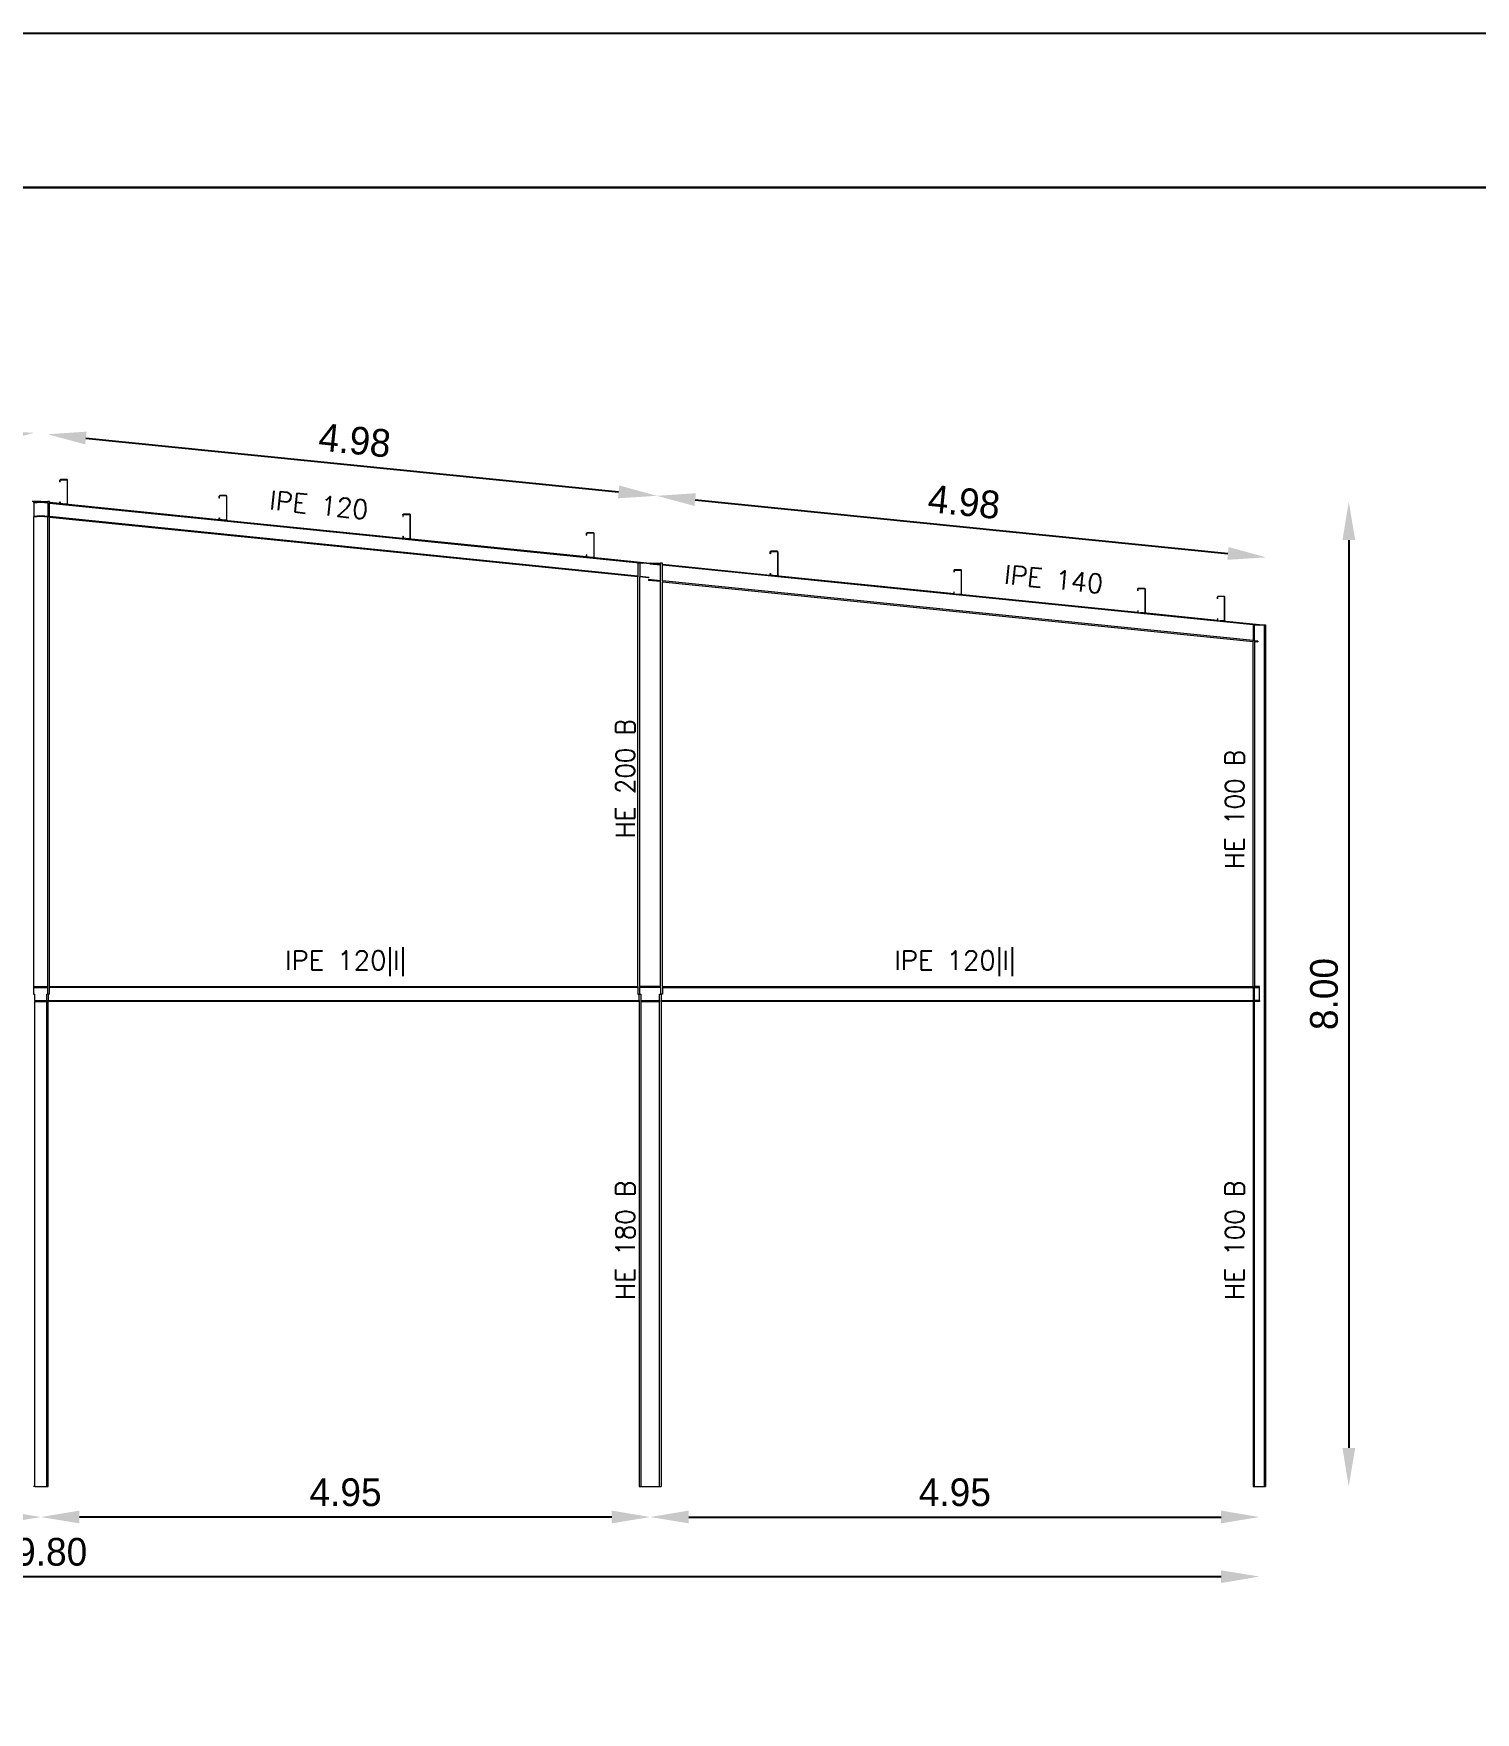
# Model space of a CAD drawing. Header units: inches. Extents: x 72863 to 72995, y 49095 to 49225.
# Drawn here: x 72874.34 to 72883.71, y 49213.8 to 49224.71 of the extents above; entities that cross this region are included whole.
import ezdxf
from ezdxf.enums import TextEntityAlignment as Align

# ---------------------------------------------------------------- set-up
doc = ezdxf.new("R2010")
doc.units = ezdxf.units.IN
doc.layers.get('0').update_dxf_attribs({"lineweight": 15})
for name, color, linetype, lineweight in [('BARRAS_DE_ACERO', 7, 'Continuous', 9), ('Cotas', 200, 'Continuous', 9), ('REFERENCIA_DE_LAS_BARRAS', 2, 'Continuous', 9)]:
    doc.layers.add(name, color=color, linetype=linetype, lineweight=lineweight)
doc.layers.add('VG', color=7, linetype='Continuous')
doc.styles.add('CYPETXT', font='romans__.ttf', dxfattribs={"height": 0.2})
doc.styles.add('RomanS', font='')
doc.styles.get('RomanS').set_extended_font_data('Porsche')
doc.dimstyles.new('100-color', dxfattribs={"dimtxt": 0.18, "dimasz": 0.25, "dimexe": 0, "dimexo": 0.5, "dimgap": 0.07, "dimtad": 1, "dimlfac": 1.25, "dimzin": 4, "dimdsep": 46, "dimtxsty": 'RomanS', "dimcen": 0.1, "dimse1": 1, "dimse2": 1, "dimadec": 0, "dimazin": 0, "dimtfac": 1, "dimtix": 1, "dimtmove": 2, "dimatfit": 3, "dimfxl": 1, "dimtvp": 1.058824, "dimtolj": 1, "dimtzin": 1, "dimarcsym": 0})

# ---------------------------------------------------------------- blocks, each defined once
blk = doc.blocks.new('*D36')
at = {"layer": 'Cotas', "color": 0, "lineweight": -2, "transparency": 16777216}
blk.add_line((72874.137, 49215.07), (72870.677, 49215.07), dxfattribs=at)
at = {"layer": 'Cotas', "color": 0, "transparency": 16777216}
for points in [[(72870.677, 49215.112), (72870.677, 49215.029), (72870.427, 49215.07)], [(72874.137, 49215.112), (72874.137, 49215.029), (72874.387, 49215.07)]]:
    blk.add_solid(points, dxfattribs=at)
at = {"layer": 'Defpoints', "color": 0, "transparency": 16777216}
for p in [(72870.427, 49215.269), (72874.387, 49215.269), (72870.427, 49215.07)]:
    blk.add_point(p, dxfattribs=at)
at = {"layer": 'Cotas', "color": 0, "transparency": 16777216, "insert": (72872.407, 49215.23), "char_height": 0.18, "attachment_point": 5, "style": 'RomanS'}
blk.add_mtext('\\A1;4.95', dxfattribs=at)
blk = doc.blocks.new('*D37')
at = {"layer": 'Cotas', "color": 0, "lineweight": -2, "transparency": 16777216}
blk.add_line((72878.097, 49215.07), (72874.637, 49215.07), dxfattribs=at)
at = {"layer": 'Cotas', "color": 0, "transparency": 16777216}
for points in [[(72874.637, 49215.112), (72874.637, 49215.029), (72874.387, 49215.07)], [(72878.097, 49215.112), (72878.097, 49215.029), (72878.347, 49215.07)]]:
    blk.add_solid(points, dxfattribs=at)
at = {"layer": 'Defpoints', "color": 0, "transparency": 16777216}
for p in [(72874.387, 49215.269), (72878.347, 49215.269), (72874.387, 49215.07)]:
    blk.add_point(p, dxfattribs=at)
at = {"layer": 'Cotas', "color": 0, "transparency": 16777216, "insert": (72876.367, 49215.23), "char_height": 0.18, "attachment_point": 5, "style": 'RomanS'}
blk.add_mtext('\\A1;4.95', dxfattribs=at)
blk = doc.blocks.new('*D38')
at = {"layer": 'Cotas', "color": 0, "lineweight": -2, "transparency": 16777216}
blk.add_line((72866.717, 49214.683), (72882.057, 49214.683), dxfattribs=at)
at = {"layer": 'Cotas', "color": 0, "transparency": 16777216}
for points in [[(72866.717, 49214.724), (72866.717, 49214.641), (72866.467, 49214.683)], [(72882.057, 49214.724), (72882.057, 49214.641), (72882.307, 49214.683)]]:
    blk.add_solid(points, dxfattribs=at)
at = {"layer": 'Defpoints', "color": 0, "transparency": 16777216}
for p in [(72866.467, 49215.269), (72882.307, 49215.269), (72882.307, 49214.683)]:
    blk.add_point(p, dxfattribs=at)
at = {"layer": 'Cotas', "color": 0, "transparency": 16777216, "insert": (72874.387, 49214.843), "char_height": 0.18, "attachment_point": 5, "style": 'RomanS'}
blk.add_mtext('\\A1;19.80', dxfattribs=at)
blk = doc.blocks.new('*D41')
at = {"layer": 'Cotas', "color": 0, "lineweight": -2, "transparency": 16777216}
blk.add_line((72878.597, 49215.07), (72882.057, 49215.07), dxfattribs=at)
at = {"layer": 'Cotas', "color": 0, "transparency": 16777216}
for points in [[(72878.597, 49215.112), (72878.597, 49215.029), (72878.347, 49215.07)], [(72882.057, 49215.112), (72882.057, 49215.029), (72882.307, 49215.07)]]:
    blk.add_solid(points, dxfattribs=at)
at = {"layer": 'Defpoints', "color": 0, "transparency": 16777216}
for p in [(72878.347, 49215.269), (72882.307, 49215.269), (72882.307, 49215.07)]:
    blk.add_point(p, dxfattribs=at)
at = {"layer": 'Cotas', "color": 0, "transparency": 16777216, "insert": (72880.327, 49215.23), "char_height": 0.18, "attachment_point": 5, "style": 'RomanS'}
blk.add_mtext('\\A1;4.95', dxfattribs=at)
blk = doc.blocks.new('*D43')
at = {"layer": 'Cotas', "color": 0, "lineweight": -2, "transparency": 16777216}
blk.add_line((72865.379, 49221.419), (72865.379, 49218.719), dxfattribs=at)
at = {"layer": 'Cotas', "color": 0, "transparency": 16777216}
for points in [[(72865.337, 49221.419), (72865.42, 49221.419), (72865.379, 49221.669)], [(72865.337, 49218.719), (72865.42, 49218.719), (72865.379, 49218.469)]]:
    blk.add_solid(points, dxfattribs=at)
at = {"layer": 'Defpoints', "color": 0, "transparency": 16777216}
for p in [(72874.387, 49221.669), (72865.379, 49218.469), (72874.387, 49218.469)]:
    blk.add_point(p, dxfattribs=at)
at = {"layer": 'Cotas', "color": 0, "transparency": 16777216, "insert": (72865.219, 49220.069), "char_height": 0.18, "attachment_point": 5, "rotation": 90, "style": 'RomanS'}
blk.add_mtext('\\A1;4.00', dxfattribs=at)
blk = doc.blocks.new('*D45')
at = {"layer": 'Cotas', "color": 0, "lineweight": -2, "transparency": 16777216}
blk.add_line((72870.63, 49221.742), (72874.093, 49222.091), dxfattribs=at)
at = {"layer": 'Cotas', "color": 0, "transparency": 16777216}
for points in [[(72874.089, 49222.133), (72874.097, 49222.05), (72874.341, 49222.116)], [(72870.626, 49221.783), (72870.634, 49221.7), (72870.381, 49221.716)]]:
    blk.add_solid(points, dxfattribs=at)
at = {"layer": 'Defpoints', "color": 0, "transparency": 16777216}
for p in [(72874.341, 49222.116), (72874.387, 49221.669), (72870.427, 49221.269)]:
    blk.add_point(p, dxfattribs=at)
at = {"layer": 'Cotas', "color": 0, "transparency": 16777216, "insert": (72872.345, 49222.076), "char_height": 0.18, "attachment_point": 5, "rotation": 5.7679, "style": 'RomanS'}
blk.add_mtext('\\A1;4.98', dxfattribs=at)
blk = doc.blocks.new('*D46')
at = {"layer": 'Cotas', "color": 0, "lineweight": -2, "transparency": 16777216}
blk.add_line((72874.68, 49222.082), (72878.142, 49221.732), dxfattribs=at)
at = {"layer": 'Cotas', "color": 0, "transparency": 16777216}
for points in [[(72874.684, 49222.124), (72874.675, 49222.041), (72874.431, 49222.107)], [(72878.146, 49221.774), (72878.138, 49221.691), (72878.391, 49221.707)]]:
    blk.add_solid(points, dxfattribs=at)
at = {"layer": 'Defpoints', "color": 0, "transparency": 16777216}
for p in [(72878.391, 49221.707), (72874.387, 49221.669), (72878.347, 49221.269)]:
    blk.add_point(p, dxfattribs=at)
at = {"layer": 'Cotas', "color": 0, "transparency": 16777216, "insert": (72876.427, 49222.067), "char_height": 0.18, "attachment_point": 5, "rotation": 354.2321, "style": 'RomanS'}
blk.add_mtext('\\A1;4.98', dxfattribs=at)
blk = doc.blocks.new('*D47')
at = {"layer": 'Cotas', "color": 0, "lineweight": -2, "transparency": 16777216}
blk.add_line((72878.64, 49221.682), (72882.102, 49221.332), dxfattribs=at)
at = {"layer": 'Cotas', "color": 0, "transparency": 16777216}
for points in [[(72878.644, 49221.724), (72878.635, 49221.641), (72878.391, 49221.707)], [(72882.106, 49221.374), (72882.098, 49221.291), (72882.351, 49221.307)]]:
    blk.add_solid(points, dxfattribs=at)
at = {"layer": 'Defpoints', "color": 0, "transparency": 16777216}
for p in [(72878.347, 49221.269), (72882.351, 49221.307), (72882.307, 49220.869)]:
    blk.add_point(p, dxfattribs=at)
at = {"layer": 'Cotas', "color": 0, "transparency": 16777216, "insert": (72880.387, 49221.667), "char_height": 0.18, "attachment_point": 5, "rotation": 354.2321, "style": 'RomanS'}
blk.add_mtext('\\A1;4.98', dxfattribs=at)
blk = doc.blocks.new('*D49')
at = {"layer": 'Cotas', "color": 0, "lineweight": -2, "transparency": 16777216}
blk.add_line((72882.887, 49221.419), (72882.887, 49215.519), dxfattribs=at)
at = {"layer": 'Cotas', "color": 0, "transparency": 16777216}
for points in [[(72882.846, 49221.419), (72882.929, 49221.419), (72882.887, 49221.669)], [(72882.846, 49215.519), (72882.929, 49215.519), (72882.887, 49215.269)]]:
    blk.add_solid(points, dxfattribs=at)
at = {"layer": 'Defpoints', "color": 0, "transparency": 16777216}
for p in [(72874.387, 49221.669), (72874.387, 49215.269), (72882.887, 49215.269)]:
    blk.add_point(p, dxfattribs=at)
at = {"layer": 'Cotas', "color": 0, "transparency": 16777216, "insert": (72882.727, 49218.469), "char_height": 0.18, "attachment_point": 5, "rotation": 90, "style": 'RomanS'}
blk.add_mtext('\\A1;8.00', dxfattribs=at)
blk = doc.blocks.new('PLANTILLA')
at = {"layer": 'VG'}
for p, q in [((72904.71, 49224.711), (72862.71, 49224.711)), ((72864.71, 49223.711), (72903.71, 49223.711))]:
    blk.add_line(p, q, dxfattribs=at)
blk.add_lwpolyline([(72903.71, 49199.561), (72903.71, 49223.711), (72864.71, 49223.711), (72864.71, 49196.011), (72885.71, 49196.011), (72885.71, 49199.611)], dxfattribs=at)

msp = doc.modelspace()

# ---------------------------------------------------------------- linework, layer by layer
at = {"layer": 'BARRAS_DE_ACERO'}
for p, q in [((72874.5114, 49221.8108), (72874.5111, 49221.8094)), ((72874.5111, 49221.797), (72874.5111, 49221.8094)), ((72874.5121, 49221.812), (72874.5114, 49221.8108)), ((72874.5121, 49221.812), (72874.5133, 49221.8128)), ((72874.5128, 49221.8102), (72874.5127, 49221.8094)), ((72874.5127, 49221.797), (72874.5127, 49221.8094)), ((72874.5128, 49221.8102), (72874.5133, 49221.8108)), ((72874.5133, 49221.8128), (72874.5147, 49221.813)), ((72874.5139, 49221.8113), (72874.5133, 49221.8108)), ((72874.5147, 49221.8114), (72874.5139, 49221.8113)), ((72874.5147, 49221.8114), (72874.5555, 49221.8114)), ((72874.5563, 49221.8113), (72874.5555, 49221.8114)), ((72874.5569, 49221.8108), (72874.5563, 49221.8113)), ((72874.558, 49221.812), (72874.5569, 49221.8128)), ((72874.5569, 49221.8108), (72874.5573, 49221.8102)), ((72874.5573, 49221.8102), (72874.5575, 49221.8094)), ((72874.5575, 49221.8094), (72874.5575, 49221.6566)), ((72874.558, 49221.812), (72874.5588, 49221.8108)), ((72874.5588, 49221.8108), (72874.5591, 49221.8094)), ((72874.5591, 49221.6566), (72874.5591, 49221.8094)), ((72874.5111, 49221.797), (72874.5127, 49221.797)), ((72875.5461, 49221.7063), (72875.5458, 49221.7049)), ((72875.5458, 49221.6925), (72875.5458, 49221.7049)), ((72875.5474, 49221.6925), (72875.5458, 49221.6925)), ((72875.5461, 49221.7063), (72875.5469, 49221.7075)), ((72875.548, 49221.7082), (72875.5469, 49221.7075)), ((72875.5474, 49221.7049), (72875.5476, 49221.7057)), ((72875.5474, 49221.6925), (72875.5474, 49221.7049)), ((72875.548, 49221.7063), (72875.5476, 49221.7057)), ((72875.548, 49221.7082), (72875.5494, 49221.7085)), ((72875.548, 49221.7063), (72875.5487, 49221.7068)), ((72875.5487, 49221.7068), (72875.5494, 49221.7069)), ((72875.5902, 49221.7085), (72875.5494, 49221.7085)), ((72875.5902, 49221.7069), (72875.5494, 49221.7069)), ((72875.5902, 49221.7085), (72875.5916, 49221.7082)), ((72875.5902, 49221.7069), (72875.591, 49221.7068)), ((72875.591, 49221.7068), (72875.5916, 49221.7063)), ((72875.5928, 49221.7075), (72875.5916, 49221.7082)), ((72875.5921, 49221.7057), (72875.5916, 49221.7063)), ((72875.5922, 49221.7049), (72875.5921, 49221.7057)), ((72875.5922, 49221.7049), (72875.5922, 49221.5521)), ((72874.3866, 49221.6691), (72874.3402, 49221.6691)), ((72874.3402, 49221.6644), (72874.3402, 49221.6594)), ((72874.3402, 49221.6594), (72874.3402, 49221.6593)), ((72874.433, 49221.6644), (72874.3866, 49221.6691)), ((72874.3866, 49221.6691), (72874.433, 49221.6691)), ((72874.433, 49221.6691), (72874.433, 49221.6644)), ((72874.4426, 49221.6691), (72874.433, 49221.6691)), ((72874.433, 49221.6594), (72874.433, 49221.6644)), ((72874.433, 49221.6594), (72874.433, 49221.573)), ((72874.4426, 49221.6691), (72874.4426, 49221.6635)), ((72874.4426, 49221.6584), (72874.4426, 49221.6635)), ((72874.4426, 49221.572), (72874.4426, 49221.6584)), ((72874.4426, 49221.6584), (72878.2965, 49221.2691)), ((72874.5111, 49221.6566), (72874.5111, 49221.669)), ((72874.5127, 49221.6564), (72874.5111, 49221.6565)), ((72874.5127, 49221.6564), (72874.5127, 49221.6566)), ((72874.53, 49221.6546), (72874.5127, 49221.6564)), ((72874.53, 49221.6546), (72874.5458, 49221.653)), ((72874.53, 49221.6546), (72874.5555, 49221.6546)), ((72874.5458, 49221.653), (72874.5555, 49221.653)), ((72875.5458, 49221.552), (72874.5458, 49221.653)), ((72874.5563, 49221.6548), (72874.5555, 49221.6546)), ((72874.5555, 49221.653), (72874.5569, 49221.6533)), ((72874.5569, 49221.6552), (72874.5563, 49221.6548)), ((72874.5569, 49221.6552), (72874.5573, 49221.6559)), ((72874.558, 49221.6541), (72874.5569, 49221.6533)), ((72874.5573, 49221.6559), (72874.5575, 49221.6566)), ((72874.558, 49221.6541), (72874.5588, 49221.6553)), ((72874.5591, 49221.6566), (72874.5588, 49221.6553)), ((72876.7397, 49221.5843), (72876.74, 49221.5857)), ((72876.7397, 49221.5843), (72876.7397, 49221.5719)), ((72876.7408, 49221.5869), (72876.74, 49221.5857)), ((72876.7408, 49221.5869), (72876.742, 49221.5876)), ((72876.7426, 49221.5862), (72876.7419, 49221.5857)), ((72876.742, 49221.5876), (72876.7433, 49221.5879)), ((72876.7426, 49221.5862), (72876.7433, 49221.5863)), ((72876.7841, 49221.5879), (72876.7433, 49221.5879)), ((72876.7433, 49221.5863), (72876.7841, 49221.5863)), ((72876.7855, 49221.5876), (72876.7841, 49221.5879)), ((72876.786, 49221.5851), (72876.7856, 49221.5857)), ((72876.7861, 49221.5843), (72876.786, 49221.5851)), ((72876.7861, 49221.5843), (72876.7861, 49221.4315)), ((72876.7875, 49221.5857), (72876.7877, 49221.5843)), ((72876.7877, 49221.4315), (72876.7877, 49221.5843)), ((72874.3773, 49221.5767), (72874.3402, 49221.573)), ((72874.3402, 49221.5679), (72874.3402, 49221.573)), ((72874.3402, 49218.5171), (72874.3402, 49221.5679)), ((72874.3773, 49221.5767), (72874.3775, 49221.5786)), ((72874.3775, 49221.5786), (72874.3866, 49221.5777)), ((72874.3866, 49221.5777), (72874.3958, 49221.5786)), ((72874.3958, 49221.5786), (72874.396, 49221.5767)), ((72874.433, 49221.573), (72874.396, 49221.5767)), ((72874.433, 49221.573), (72874.433, 49221.5679)), ((72874.433, 49218.5171), (72874.433, 49221.5679)), ((72874.4426, 49221.567), (72874.4426, 49221.572)), ((72878.2666, 49221.1858), (72874.4426, 49221.572)), ((72874.4426, 49218.5171), (72874.4426, 49221.567)), ((72878.2666, 49221.1807), (72874.4426, 49221.567)), ((72875.5458, 49221.5645), (72875.5474, 49221.5645)), ((72875.5458, 49221.5521), (72875.5458, 49221.5645)), ((72875.5458, 49221.552), (72875.5458, 49221.5521)), ((72875.5475, 49221.5519), (72875.5458, 49221.552)), ((72875.5474, 49221.5645), (72875.5474, 49221.5521)), ((72875.5475, 49221.5519), (72875.5474, 49221.5521)), ((72875.5647, 49221.5501), (72875.5475, 49221.5519)), ((72875.5647, 49221.5501), (72875.5806, 49221.5485)), ((72875.5647, 49221.5501), (72875.5902, 49221.5501)), ((72875.5806, 49221.5485), (72875.5902, 49221.5485)), ((72875.5806, 49221.5485), (72876.7398, 49221.4314)), ((72875.5916, 49221.5488), (72875.5902, 49221.5485)), ((72875.5916, 49221.5507), (72875.5921, 49221.5513)), ((72875.5928, 49221.5496), (72875.5916, 49221.5488)), ((72875.5922, 49221.5521), (72875.5921, 49221.5513)), ((72875.5928, 49221.5496), (72875.5935, 49221.5507)), ((72876.7397, 49221.4439), (72876.7413, 49221.4439)), ((72876.7397, 49221.4439), (72876.7397, 49221.4315)), ((72876.7398, 49221.4314), (72876.7397, 49221.4315)), ((72876.7398, 49221.4314), (72876.7414, 49221.4313)), ((72876.7413, 49221.4439), (72876.7413, 49221.4315)), ((72876.7414, 49221.4313), (72876.7413, 49221.4315)), ((72876.7587, 49221.4295), (72876.7414, 49221.4313)), ((72876.7587, 49221.4295), (72876.7745, 49221.4279)), ((72876.7587, 49221.4295), (72876.7841, 49221.4295)), ((72876.7849, 49221.4297), (72876.7841, 49221.4295)), ((72876.7841, 49221.4279), (72876.7855, 49221.4282)), ((72876.7856, 49221.4301), (72876.7849, 49221.4297)), ((72876.7855, 49221.4282), (72876.7867, 49221.429)), ((72876.786, 49221.4307), (72876.7856, 49221.4301)), ((72876.786, 49221.4307), (72876.7861, 49221.4315)), ((72876.7867, 49221.429), (72876.7875, 49221.4301)), ((72876.7877, 49221.4315), (72876.7875, 49221.4301)), ((72877.9337, 49221.4637), (72877.9339, 49221.4651)), ((72877.9337, 49221.4513), (72877.9337, 49221.4637)), ((72877.9337, 49221.4513), (72877.9353, 49221.4513)), ((72877.9339, 49221.4651), (72877.9347, 49221.4663)), ((72877.9359, 49221.467), (72877.9347, 49221.4663)), ((72877.9354, 49221.4645), (72877.9353, 49221.4637)), ((72877.9353, 49221.4513), (72877.9353, 49221.4637)), ((72877.9354, 49221.4645), (72877.9359, 49221.4651)), ((72877.9359, 49221.467), (72877.9373, 49221.4673)), ((72877.9365, 49221.4656), (72877.9359, 49221.4651)), ((72877.9365, 49221.4656), (72877.9373, 49221.4657)), ((72877.9781, 49221.4673), (72877.9373, 49221.4673)), ((72877.9373, 49221.4657), (72877.9781, 49221.4657)), ((72877.9781, 49221.4673), (72877.9794, 49221.467)), ((72877.9781, 49221.4657), (72877.9788, 49221.4656)), ((72877.9788, 49221.4656), (72877.9795, 49221.4651)), ((72877.9794, 49221.467), (72877.9806, 49221.4663)), ((72877.9806, 49221.4663), (72877.9814, 49221.4651)), ((72877.9814, 49221.4651), (72877.9817, 49221.4637)), ((72877.9817, 49221.4637), (72877.9817, 49221.3109)), ((72877.9353, 49221.3233), (72877.9337, 49221.3233)), ((72877.9337, 49221.3109), (72877.9337, 49221.3233)), ((72877.9337, 49221.3109), (72877.9337, 49221.3108)), ((72877.9337, 49221.3108), (72877.9353, 49221.3107)), ((72877.9353, 49221.3109), (72877.9353, 49221.3233)), ((72877.9353, 49221.3107), (72877.9353, 49221.3109)), ((72877.9525, 49221.3089), (72877.9353, 49221.3107)), ((72877.9525, 49221.3089), (72877.9684, 49221.3073)), ((72877.9525, 49221.3089), (72877.9781, 49221.3089)), ((72877.9684, 49221.3073), (72878.3466, 49221.2691)), ((72877.9684, 49221.3073), (72877.9781, 49221.3073)), ((72877.9788, 49221.3091), (72877.9781, 49221.3089)), ((72877.9781, 49221.3073), (72877.9794, 49221.3076)), ((72877.9795, 49221.3095), (72877.9788, 49221.3091)), ((72877.9806, 49221.3084), (72877.9794, 49221.3076)), ((72877.9799, 49221.3101), (72877.9795, 49221.3095)), ((72877.9799, 49221.3101), (72877.9801, 49221.3109)), ((72877.9814, 49221.3095), (72877.9806, 49221.3084)), ((72877.9817, 49221.3109), (72877.9814, 49221.3095)), ((72878.2965, 49221.2691), (72878.2786, 49221.2691)), ((72878.3466, 49221.2691), (72878.3461, 49221.2641)), ((72878.3466, 49221.2691), (72878.4146, 49221.2691)), ((72878.4146, 49221.2622), (72878.3466, 49221.2691)), ((72878.4146, 49221.2622), (72878.4146, 49221.2691)), ((72878.4146, 49221.2567), (72878.4146, 49221.2622)), ((72879.1276, 49221.1902), (72878.4266, 49221.261)), ((72878.4266, 49221.2555), (72878.4266, 49221.261)), ((72878.4266, 49221.154), (72878.4266, 49221.2555)), ((72882.2666, 49220.8676), (72878.4266, 49221.2555)), ((72879.1279, 49221.3445), (72879.1276, 49221.3431)), ((72879.1276, 49221.3307), (72879.1276, 49221.3431)), ((72879.1292, 49221.3307), (72879.1276, 49221.3307)), ((72879.1279, 49221.3445), (72879.1286, 49221.3457)), ((72879.1286, 49221.3457), (72879.1298, 49221.3464)), ((72879.1292, 49221.3431), (72879.1293, 49221.3439)), ((72879.1292, 49221.3431), (72879.1292, 49221.3307)), ((72879.1298, 49221.3464), (72879.1312, 49221.3467)), ((72879.172, 49221.3467), (72879.1312, 49221.3467)), ((72879.1734, 49221.3464), (72879.172, 49221.3467)), ((72879.1728, 49221.345), (72879.172, 49221.3451)), ((72879.1728, 49221.345), (72879.1734, 49221.3445)), ((72879.1745, 49221.3457), (72879.1734, 49221.3464)), ((72879.1745, 49221.3457), (72879.1753, 49221.3445)), ((72879.1753, 49221.3445), (72879.1756, 49221.3431)), ((72879.1756, 49221.3431), (72879.1756, 49221.1903)), ((72878.2666, 49221.1858), (72878.2666, 49221.1807)), ((72878.2666, 49218.5171), (72878.2666, 49221.1807)), ((72878.2786, 49221.1846), (72878.3375, 49221.1786)), ((72878.2786, 49218.5171), (72878.2786, 49221.1795)), ((72878.3359, 49221.1632), (72878.3354, 49221.1577)), ((72878.4146, 49221.1497), (72878.3354, 49221.1577)), ((72878.4146, 49221.1552), (72878.3359, 49221.1632)), ((72878.4146, 49221.1497), (72878.4146, 49221.1552)), ((72878.4146, 49218.5171), (72878.4146, 49221.1497)), ((72878.4266, 49221.154), (72878.4266, 49221.1485)), ((72882.2666, 49220.7661), (72878.4266, 49221.154)), ((72878.4266, 49218.5171), (72878.4266, 49221.1485)), ((72879.1276, 49221.2027), (72879.1292, 49221.2027)), ((72879.1276, 49221.1903), (72879.1276, 49221.2027)), ((72879.1292, 49221.2027), (72879.1292, 49221.1903)), ((72879.1292, 49221.1903), (72879.1292, 49221.1901)), ((72879.1465, 49221.1883), (72879.1292, 49221.1901)), ((72879.1465, 49221.1883), (72879.1623, 49221.1867)), ((72879.1465, 49221.1883), (72879.172, 49221.1883)), ((72879.1623, 49221.1867), (72879.172, 49221.1867)), ((72880.3215, 49221.0696), (72879.1623, 49221.1867)), ((72879.172, 49221.1867), (72879.1734, 49221.187)), ((72879.1734, 49221.1889), (72879.1738, 49221.1895)), ((72879.1745, 49221.1878), (72879.1734, 49221.187)), ((72879.1745, 49221.1878), (72879.1753, 49221.1889)), ((72879.1756, 49221.1903), (72879.1753, 49221.1889)), ((72880.3218, 49221.2239), (72880.3215, 49221.2225)), ((72880.3215, 49221.2225), (72880.3215, 49221.2101)), ((72880.3231, 49221.2101), (72880.3215, 49221.2101)), ((72880.3218, 49221.2239), (72880.3226, 49221.2251)), ((72880.3226, 49221.2251), (72880.3237, 49221.2258)), ((72880.3237, 49221.2258), (72880.3251, 49221.2261)), ((72880.3244, 49221.2244), (72880.3237, 49221.2239)), ((72880.3244, 49221.2244), (72880.3251, 49221.2245)), ((72880.3659, 49221.2261), (72880.3251, 49221.2261)), ((72880.3673, 49221.2258), (72880.3659, 49221.2261)), ((72880.3667, 49221.2244), (72880.3673, 49221.2239)), ((72880.3685, 49221.2251), (72880.3673, 49221.2258)), ((72880.3673, 49221.2239), (72880.3678, 49221.2233)), ((72880.3679, 49221.2225), (72880.3678, 49221.2233)), ((72880.3679, 49221.2225), (72880.3679, 49221.0697)), ((72880.3692, 49221.2239), (72880.3685, 49221.2251)), ((72880.3695, 49221.2225), (72880.3692, 49221.2239)), ((72880.3695, 49221.0697), (72880.3695, 49221.2225)), ((72880.3215, 49221.0697), (72880.3215, 49221.0821)), ((72880.3231, 49221.0821), (72880.3215, 49221.0821)), ((72880.3215, 49221.0697), (72880.3215, 49221.0696)), ((72880.3232, 49221.0695), (72880.3215, 49221.0696)), ((72880.3231, 49221.0697), (72880.3231, 49221.0821)), ((72880.3404, 49221.0677), (72880.3563, 49221.0661)), ((72880.3404, 49221.0677), (72880.3659, 49221.0677)), ((72880.3659, 49221.0677), (72880.3667, 49221.0679)), ((72880.3659, 49221.0661), (72880.3673, 49221.0664)), ((72880.3667, 49221.0679), (72880.3673, 49221.0683)), ((72880.3678, 49221.0689), (72880.3673, 49221.0683)), ((72880.3673, 49221.0664), (72880.3685, 49221.0672)), ((72880.3679, 49221.0697), (72880.3678, 49221.0689)), ((72880.3692, 49221.0683), (72880.3685, 49221.0672)), ((72880.3695, 49221.0697), (72880.3692, 49221.0683)), ((72881.5154, 49221.1019), (72881.5157, 49221.1033)), ((72881.5154, 49221.1019), (72881.5154, 49221.0895)), ((72881.5157, 49221.1033), (72881.5165, 49221.1045)), ((72881.5177, 49221.1052), (72881.5165, 49221.1045)), ((72881.5172, 49221.1027), (72881.517, 49221.1019)), ((72881.5176, 49221.1033), (72881.5172, 49221.1027)), ((72881.5176, 49221.1033), (72881.5183, 49221.1038)), ((72881.519, 49221.1055), (72881.5177, 49221.1052)), ((72881.519, 49221.1039), (72881.5183, 49221.1038)), ((72881.519, 49221.1055), (72881.5598, 49221.1055)), ((72881.5598, 49221.1039), (72881.519, 49221.1039)), ((72881.5598, 49221.1055), (72881.5612, 49221.1052)), ((72881.5606, 49221.1038), (72881.5598, 49221.1039)), ((72881.5606, 49221.1038), (72881.5613, 49221.1033)), ((72881.5612, 49221.1052), (72881.5624, 49221.1045)), ((72881.5613, 49221.1033), (72881.5617, 49221.1027)), ((72881.5617, 49221.1027), (72881.5618, 49221.1019)), ((72881.5618, 49221.1019), (72881.5618, 49220.9491)), ((72881.5624, 49221.1045), (72881.5632, 49221.1033)), ((72881.5632, 49221.1033), (72881.5634, 49221.1019)), ((72881.5634, 49221.1019), (72881.5634, 49220.9491)), ((72882.0334, 49221.051), (72882.0331, 49221.0496)), ((72882.0331, 49221.0496), (72882.0331, 49221.0372)), ((72882.0331, 49221.0372), (72882.0347, 49221.0372)), ((72882.0342, 49221.0522), (72882.0334, 49221.051)), ((72882.0342, 49221.0522), (72882.0353, 49221.053)), ((72882.0349, 49221.0504), (72882.0347, 49221.0496)), ((72882.0347, 49221.0372), (72882.0347, 49221.0496)), ((72882.0349, 49221.0504), (72882.0353, 49221.051)), ((72882.0367, 49221.0532), (72882.0353, 49221.053)), ((72882.0359, 49221.0515), (72882.0353, 49221.051)), ((72882.0367, 49221.0516), (72882.0359, 49221.0515)), ((72882.0775, 49221.0532), (72882.0367, 49221.0532)), ((72882.0775, 49221.0516), (72882.0367, 49221.0516)), ((72882.0789, 49221.053), (72882.0775, 49221.0532)), ((72882.0775, 49221.0516), (72882.0783, 49221.0515)), ((72882.0789, 49221.053), (72882.0801, 49221.0522)), ((72882.0795, 49221.0496), (72882.0794, 49221.0504)), ((72882.0795, 49220.8968), (72882.0795, 49221.0496)), ((72882.0801, 49221.0522), (72882.0808, 49221.051)), ((72882.0811, 49221.0496), (72882.0808, 49221.051)), ((72882.0811, 49220.8968), (72882.0811, 49221.0496)), ((72881.5155, 49220.949), (72881.5154, 49220.9491)), ((72881.517, 49220.9615), (72881.517, 49220.9491)), ((72881.5612, 49220.9458), (72881.5598, 49220.9455)), ((72881.5613, 49220.9477), (72881.5606, 49220.9473)), ((72881.5624, 49220.9466), (72881.5612, 49220.9458)), ((72881.5617, 49220.9483), (72881.5613, 49220.9477)), ((72881.5617, 49220.9483), (72881.5618, 49220.9491)), ((72881.5632, 49220.9477), (72881.5624, 49220.9466)), ((72881.5634, 49220.9491), (72881.5632, 49220.9477)), ((72882.0331, 49220.9092), (72882.0347, 49220.9092)), ((72882.0331, 49220.9092), (72882.0331, 49220.8968)), ((72882.0331, 49220.8967), (72882.0331, 49220.8968)), ((72882.0347, 49220.9092), (72882.0347, 49220.8968)), ((72882.3066, 49220.8691), (72882.0679, 49220.8932)), ((72882.0775, 49220.8932), (72882.0679, 49220.8932)), ((72882.0775, 49220.8932), (72882.0789, 49220.8935)), ((72882.0783, 49220.895), (72882.0789, 49220.8954)), ((72882.0794, 49220.8961), (72882.0789, 49220.8954)), ((72882.0789, 49220.8935), (72882.0801, 49220.8943)), ((72882.0795, 49220.8968), (72882.0794, 49220.8961)), ((72882.0808, 49220.8955), (72882.0801, 49220.8943)), ((72882.0808, 49220.8955), (72882.0811, 49220.8968)), ((72882.2666, 49220.8676), (72882.2666, 49220.7661)), ((72882.2746, 49220.8668), (72882.2746, 49220.8691)), ((72882.2746, 49220.7653), (72882.2746, 49220.8668)), ((72882.3061, 49220.8636), (72882.2746, 49220.8668)), ((72882.3066, 49220.8691), (72882.3061, 49220.8636)), ((72882.3066, 49220.8691), (72882.3386, 49220.8691)), ((72882.3386, 49215.2691), (72882.3386, 49220.8691)), ((72882.3386, 49220.8691), (72882.3466, 49220.8691)), ((72882.3466, 49220.8691), (72882.3466, 49215.2691)), ((72882.2666, 49218.5171), (72882.2666, 49220.7606)), ((72882.2959, 49220.7632), (72882.2746, 49220.7653)), ((72882.2746, 49220.7653), (72882.2746, 49220.7598)), ((72882.2746, 49220.7598), (72882.2746, 49218.5171)), ((72882.2746, 49220.7598), (72882.2954, 49220.7577)), ((72882.2959, 49220.7632), (72882.2954, 49220.7577)), ((72874.3386, 49218.4691), (72874.3402, 49218.4691)), ((72874.3402, 49218.5121), (72874.3402, 49218.5171)), ((72874.3402, 49218.5171), (72874.433, 49218.5171)), ((72874.3402, 49218.4691), (72874.3402, 49218.5121)), ((72874.3402, 49218.4691), (72874.3474, 49218.4691)), ((72874.3474, 49218.4261), (72874.3474, 49218.4691)), ((72874.3474, 49218.4261), (72874.3474, 49218.4211)), ((72874.3474, 49218.4211), (72874.4258, 49218.4211)), ((72874.3474, 49215.2691), (72874.3474, 49218.4211)), ((72874.433, 49218.4691), (72874.4258, 49218.4691)), ((72874.4258, 49218.4261), (72874.4258, 49218.4211)), ((72874.4258, 49215.2691), (72874.4258, 49218.4211)), ((72874.433, 49218.4691), (72874.433, 49218.5121)), ((72874.433, 49218.4691), (72874.4346, 49218.4691)), ((72874.4346, 49218.4691), (72874.4346, 49218.4261)), ((72874.4426, 49218.4691), (72874.4346, 49218.4691)), ((72878.2746, 49218.4211), (72874.4346, 49218.4211)), ((72874.4346, 49215.2691), (72874.4346, 49218.4211)), ((72874.4426, 49218.5121), (72874.4426, 49218.5171)), ((72874.4426, 49218.4691), (72874.4426, 49218.5121)), ((72878.2666, 49218.5121), (72874.4426, 49218.5121)), ((72878.2666, 49218.5121), (72878.2666, 49218.4691)), ((72878.2666, 49218.4691), (72878.2746, 49218.4691)), ((72878.2746, 49218.4261), (72878.2746, 49218.4691)), ((72878.2746, 49218.4691), (72878.2786, 49218.4691)), ((72878.2746, 49218.4261), (72878.2746, 49218.4211)), ((72878.2746, 49218.4211), (72878.2746, 49215.2691)), ((72878.4146, 49218.5121), (72878.2786, 49218.5121)), ((72878.2786, 49218.4691), (72878.2786, 49218.5121)), ((72878.2786, 49218.4691), (72878.2858, 49218.4691)), ((72878.2858, 49218.4691), (72878.2858, 49218.4261)), ((72878.2858, 49218.4261), (72878.2858, 49218.4211)), ((72878.2858, 49218.4211), (72878.2858, 49215.2691)), ((72878.2858, 49218.4211), (72878.4074, 49218.4211)), ((72878.4074, 49218.4691), (72878.4146, 49218.4691)), ((72878.4074, 49218.4211), (72878.4074, 49218.4261)), ((72878.4074, 49215.2691), (72878.4074, 49218.4211)), ((72878.4146, 49218.5121), (72878.4146, 49218.4691)), ((72878.4146, 49218.4691), (72878.4186, 49218.4691)), ((72878.4186, 49218.4691), (72878.4186, 49218.4261)), ((72878.4266, 49218.4691), (72878.4186, 49218.4691)), ((72878.4266, 49218.5171), (72878.4266, 49218.5121)), ((72878.4266, 49218.5171), (72882.2666, 49218.5171)), ((72878.4266, 49218.5121), (72882.2666, 49218.5121)), ((72878.4266, 49218.5121), (72878.4266, 49218.4691)), ((72882.2666, 49218.5171), (72882.2666, 49218.5121)), ((72882.2666, 49218.5121), (72882.2666, 49218.4261)), ((72882.2666, 49218.4261), (72882.2666, 49218.4211)), ((72882.2666, 49218.4211), (72882.2666, 49215.2691)), ((72882.3066, 49218.5171), (72882.2746, 49218.5171)), ((72882.2746, 49218.4691), (72882.2746, 49218.5121)), ((72882.2746, 49218.4261), (72882.2746, 49218.4691)), ((72882.3066, 49218.5121), (72882.3066, 49218.5171)), ((72882.3066, 49218.4261), (72882.3066, 49218.5121)), ((72874.3474, 49215.2691), (72874.3386, 49215.2691)), ((72874.3474, 49215.2691), (72874.4258, 49215.2691)), ((72874.4258, 49215.2691), (72874.4346, 49215.2691)), ((72878.2746, 49215.2691), (72878.2858, 49215.2691)), ((72878.2858, 49215.2691), (72878.4074, 49215.2691)), ((72878.4074, 49215.2691), (72878.4186, 49215.2691)), ((72882.2746, 49215.2691), (72882.3386, 49215.2691)), ((72882.3386, 49215.2691), (72882.3466, 49215.2691))]:
    msp.add_line(p, q, dxfattribs=at)
for points in [[(72874.5569, 49221.8128), (72874.5555, 49221.813), (72874.5147, 49221.813)], [(72875.5928, 49221.7075), (72875.5935, 49221.7063), (72875.5938, 49221.7049), (72875.5938, 49221.5521), (72875.5935, 49221.5507)], [(72874.3866, 49221.6691), (72874.3402, 49221.6644), (72874.3402, 49221.6691), (72874.3306, 49221.6691)], [(72874.433, 49221.6594), (72874.3866, 49221.664), (72874.3402, 49221.6593), (72874.3402, 49221.573)], [(72874.5111, 49221.6566), (72874.5111, 49221.6565), (72874.4426, 49221.6635)], [(72874.5111, 49221.669), (72874.5127, 49221.669), (72874.5127, 49221.6566)], [(72876.7397, 49221.5719), (72876.7413, 49221.5719), (72876.7413, 49221.5843)], [(72876.7413, 49221.5843), (72876.7415, 49221.5851), (72876.7419, 49221.5857)], [(72876.7856, 49221.5857), (72876.7849, 49221.5862), (72876.7841, 49221.5863)], [(72876.7875, 49221.5857), (72876.7867, 49221.5869), (72876.7855, 49221.5876)], [(72874.433, 49221.5679), (72874.3866, 49221.5726), (72874.3402, 49221.5679)], [(72875.5916, 49221.5507), (72875.591, 49221.5503), (72875.5902, 49221.5501)], [(72877.9337, 49221.3108), (72876.7745, 49221.4279), (72876.7841, 49221.4279)], [(72877.9795, 49221.4651), (72877.9799, 49221.4645), (72877.9801, 49221.4637), (72877.9801, 49221.3109)], [(72878.2786, 49221.2691), (72878.2666, 49221.2691), (72878.2666, 49221.1858)], [(72878.2786, 49221.2691), (72878.2786, 49221.1846), (72878.2786, 49221.1795)], [(72878.4146, 49221.1552), (72878.4146, 49221.2567), (72878.3461, 49221.2636), (72878.3461, 49221.2641), (72878.2965, 49221.2691)], [(72878.4266, 49221.261), (72878.4266, 49221.2691), (72878.4146, 49221.2691)], [(72879.1304, 49221.345), (72879.1298, 49221.3445), (72879.1293, 49221.3439)], [(72879.1304, 49221.345), (72879.1312, 49221.3451), (72879.172, 49221.3451)], [(72879.174, 49221.3431), (72879.1738, 49221.3439), (72879.1734, 49221.3445)], [(72879.174, 49221.3431), (72879.174, 49221.1903), (72879.1738, 49221.1895)], [(72878.3375, 49221.1786), (72878.337, 49221.1736), (72878.2786, 49221.1795)], [(72878.4266, 49221.1485), (72882.2666, 49220.7606), (72882.2666, 49220.7661)], [(72879.1276, 49221.1903), (72879.1276, 49221.1902), (72879.1292, 49221.1901)], [(72879.1734, 49221.1889), (72879.1728, 49221.1885), (72879.172, 49221.1883)], [(72880.3231, 49221.2101), (72880.3231, 49221.2225), (72880.3233, 49221.2233), (72880.3237, 49221.2239)], [(72880.3251, 49221.2245), (72880.3659, 49221.2245), (72880.3667, 49221.2244)], [(72880.3231, 49221.0697), (72880.3232, 49221.0695), (72880.3404, 49221.0677)], [(72881.5171, 49220.9489), (72881.5155, 49220.949), (72880.3563, 49221.0661), (72880.3659, 49221.0661)], [(72881.5154, 49221.0895), (72881.517, 49221.0895), (72881.517, 49221.1019)], [(72882.0783, 49221.0515), (72882.0789, 49221.051), (72882.0794, 49221.0504)], [(72881.517, 49220.9615), (72881.5154, 49220.9615), (72881.5154, 49220.9491)], [(72881.517, 49220.9491), (72881.5171, 49220.9489), (72881.5344, 49220.9471)], [(72881.5502, 49220.9455), (72881.5344, 49220.9471), (72881.5598, 49220.9471), (72881.5606, 49220.9473)], [(72882.0348, 49220.8966), (72882.0331, 49220.8967), (72881.5502, 49220.9455), (72881.5598, 49220.9455)], [(72882.0347, 49220.8968), (72882.0348, 49220.8966), (72882.052, 49220.8948)], [(72882.0783, 49220.895), (72882.0775, 49220.8948), (72882.052, 49220.8948), (72882.0679, 49220.8932)], [(72882.2746, 49220.8691), (72882.2666, 49220.8691), (72882.2666, 49220.8676)], [(72874.3402, 49218.5121), (72874.433, 49218.5121), (72874.433, 49218.5171)], [(72874.3474, 49218.4261), (72874.4258, 49218.4261), (72874.4258, 49218.4691)], [(72874.4346, 49218.4211), (72874.4346, 49218.4261), (72878.2746, 49218.4261)], [(72874.4426, 49218.5171), (72878.2666, 49218.5171), (72878.2666, 49218.5121)], [(72878.4146, 49218.5121), (72878.4146, 49218.5171), (72878.2786, 49218.5171), (72878.2786, 49218.5121)], [(72878.2858, 49218.4261), (72878.4074, 49218.4261), (72878.4074, 49218.4691)], [(72878.4186, 49218.4211), (72878.4186, 49218.4261), (72882.2666, 49218.4261)], [(72882.2666, 49218.4211), (72878.4186, 49218.4211), (72878.4186, 49215.2691)], [(72882.2666, 49215.2691), (72882.2746, 49215.2691), (72882.2746, 49218.4211)], [(72882.2746, 49218.5171), (72882.2746, 49218.5121), (72882.3066, 49218.5121)], [(72882.3066, 49218.4261), (72882.3066, 49218.4211), (72882.2746, 49218.4211)], [(72882.3066, 49218.4261), (72882.2746, 49218.4261), (72882.2746, 49218.4211)]]:
    msp.add_lwpolyline(points, dxfattribs=at)

# ---------------------------------------------------------------- block references
msp.add_blockref('PLANTILLA', (0, 0))

# ---------------------------------------------------------------- texts
at = {"layer": 'REFERENCIA_DE_LAS_BARRAS', "style": 'CYPETXT'}
for s, rotation, width, p, p2 in [('IPE 120', 354.2005, 0.843848, (72875.8669, 49221.6194), (72876.508, 49221.5543)), ('IPE 140', 354.2005, 0.843848, (72880.6426, 49221.137), (72881.2837, 49221.0719)), ('HE 200 B', 90, 0.77604, (72878.2473, 49219.4821), (72878.2473, 49220.2561)), ('HE 100 B', 90, 0.77604, (72882.2073, 49219.2821), (72882.2073, 49220.0561)), ('HE 180 B', 90, 0.77604, (72878.2473, 49216.4821), (72878.2473, 49217.2561)), ('HE 100 B', 90, 0.77604, (72882.2073, 49216.4821), (72882.2073, 49217.2561))]:
    msp.add_text(s, height=0.12267, rotation=rotation, dxfattribs=dict(at, width=width)).set_placement(p, p2, align=Align.FIT)
at = {"layer": 'REFERENCIA_DE_LAS_BARRAS', "style": 'CYPETXT', "width": 0.866214}
for p, p2 in [((72875.9724, 49218.627), (72876.7608, 49218.627)), ((72879.9324, 49218.627), (72880.7208, 49218.627))]:
    msp.add_text('IPE 120|I|', height=0.12267, dxfattribs=at).set_placement(p, p2, align=Align.FIT)

# ---------------------------------------------------------------- dimensions: what is measured, and where the dimension line sits
at = {"layer": 'Cotas'}
for p1, p2, distance, picture, middle in [((72870.4266, 49221.2691), (72874.3866, 49221.6691), 0.4496, '*D45', (72872.3454, 49222.0756)), ((72874.3866, 49221.6691), (72878.3466, 49221.2691), 0.4405, '*D46', (72876.427, 49222.0666)), ((72878.3466, 49221.2691), (72882.3066, 49220.8691), 0.4405, '*D47', (72880.387, 49221.6666))]:
    dim = msp.add_aligned_dim(p1=p1, p2=p2, distance=distance, dimstyle='100-color', dxfattribs=at)
    dim.commit()
    dim.dimension.update_dxf_attribs({"geometry": picture, "text_midpoint": middle})
for base, p2, picture, middle in [((72865.3788, 49218.4691), (72874.3866, 49218.4691), '*D43', (72865.2188, 49220.0691)), ((72882.8873, 49215.2691), (72874.3866, 49215.2691), '*D49', (72882.7273, 49218.4691))]:
    dim = msp.add_linear_dim(base=base, p1=(72874.3866, 49221.6691), p2=p2, angle=90, dimstyle='100-color', dxfattribs=at)
    dim.commit()
    dim.dimension.update_dxf_attribs({"geometry": picture, "text_midpoint": middle})
for base, p1, p2, picture, middle in [((72882.3066, 49214.6826), (72866.4666, 49215.2691), (72882.3066, 49215.2691), '*D38', (72874.3866, 49214.8426)), ((72870.4266, 49215.0703), (72874.3866, 49215.2691), (72870.4266, 49215.2691), '*D36', (72872.4066, 49215.2303)), ((72874.3866, 49215.0703), (72878.3466, 49215.2691), (72874.3866, 49215.2691), '*D37', (72876.3666, 49215.2303)), ((72882.3066, 49215.0703), (72878.3466, 49215.2691), (72882.3066, 49215.2691), '*D41', (72880.3266, 49215.2303))]:
    dim = msp.add_linear_dim(base=base, p1=p1, p2=p2, dimstyle='100-color', dxfattribs=at)
    dim.commit()
    dim.dimension.update_dxf_attribs({"geometry": picture, "text_midpoint": middle})

doc.saveas('drawing.dxf')
